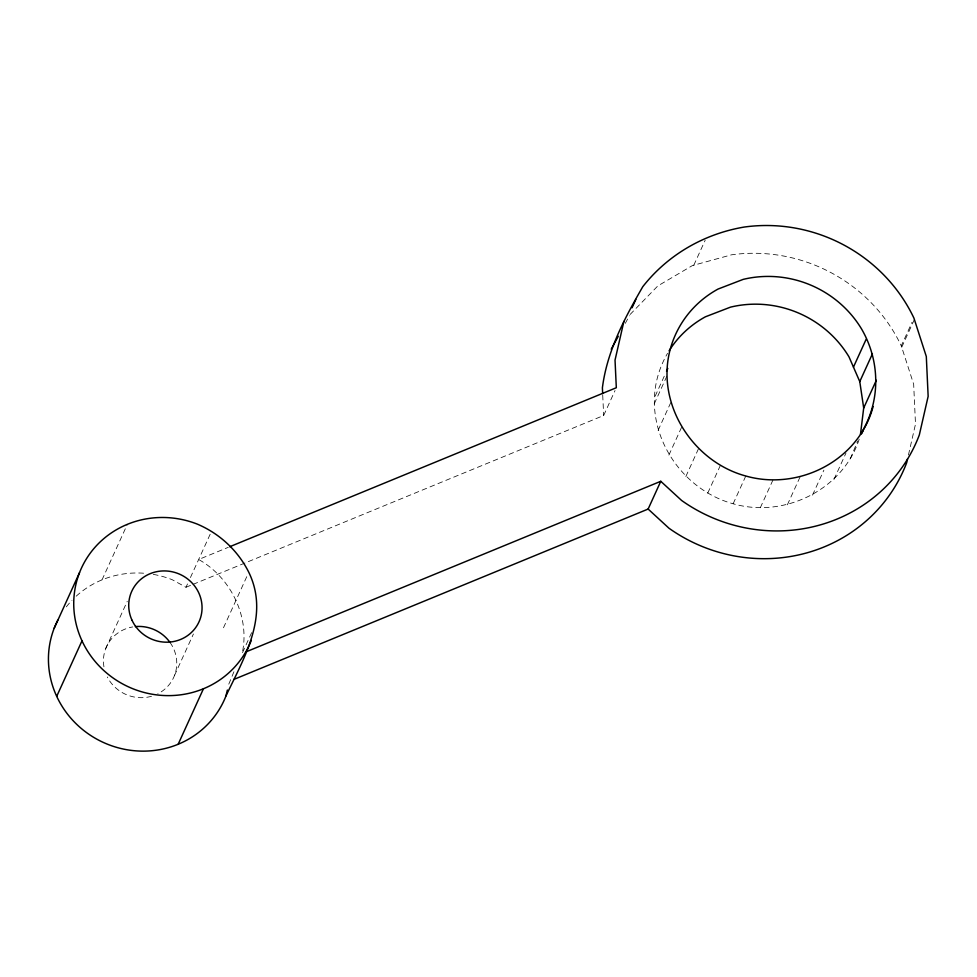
<?xml version="1.0" encoding="UTF-8"?>
<svg xmlns="http://www.w3.org/2000/svg" width="977" height="977" viewBox="0 0 977 977"><rect width="100%" height="100%" fill="white"/><g stroke="black" fill="none" stroke-linecap="round" stroke-linejoin="round"><path stroke-width="0.73" stroke-dasharray="4.88 3.66" d="M859.198 439.198C842.687 490.173 783.896 518.457 733.141 503.766C680.077 489.379 643.208 431.724 657.411 377.659A105.516 101.01 24.5 0 1 667.56 353.32M908.439 455.001L915.498 424.103L913.666 384.242L901.282 345.858L912.029 322.276M228.789 684.156L235.176 668.732M850.344 458.628L857.659 441.042M102.035 579.85L127.34 524.344M105.748 648.508L127.242 601.331M153.279 574.378A92.326 88.394 24.5 0 1 172.147 579.679L185.996 587.262L187.889 583.098M190.43 577.541L210.666 533.149M174.443 675.608L193.422 633.988M223.489 627.759L247.511 575.038M251.626 632.656L242.137 653.466C250.368 617.317 230.755 577.297 198.649 559.503L228.276 547.328M193.055 584.356L603.664 415.494L615.046 390.519M693.792 265.207L705.174 240.232M655.152 396.186L665.264 373.983M654.199 403.941L666.851 376.182M658.119 430.356L670.759 402.597M668.903 455.099L681.555 427.352M685.842 476.507L698.482 448.761M707.751 493.104L720.391 465.357M733.141 503.766L745.793 476.007M760.301 507.759L772.954 480M787.364 504.816L800.016 477.069M812.498 495.144L823.88 470.157M833.979 479.389L845.984 453.023M901.734 347.25L914.374 319.503M625.28 323.363L629.432 315.73M630.116 314.46L657.802 285.943L692.363 265.597L731.48 254.826A158.274 151.52 24.5 0 1 901.282 345.858M185.996 587.262L191.639 584.942M602.724 395.123L603.664 415.494M66.314 606.864A92.326 88.394 24.5 0 1 72.005 600.281M76.194 596.19A92.326 88.394 24.5 0 1 145.866 573.389M170.035 642.463A36.931 35.355 24.5 0 1 157.761 693.829M151.496 696.271A36.931 35.355 24.5 0 1 107.323 676.988M103.941 666.803A36.931 35.355 24.5 0 1 132.689 626.941"/><path stroke-width="1.47" d="M669.074 350.828A105.516 101.01 24.5 0 1 705.394 316.804L730.527 307.132A105.516 101.01 24.5 0 1 848.989 356.849L859.772 381.592L863.692 408.007L860.481 434.289C880.753 402.268 880.521 361.649 861.629 329.09A105.516 101.01 24.5 0 0 743.179 279.385L718.046 289.058A105.516 101.01 24.5 0 0 670.063 349.913C655.848 403.977 692.73 461.632 745.793 476.007C798.624 491.089 858.82 460.668 873.12 406.53M246.363 651.72L660.77 481.295L681.616 500.468A158.274 151.52 24.5 0 0 919.32 434.973L928.15 396.344L926.306 356.483L913.935 318.111A158.274 151.52 24.5 0 0 744.12 227.067C704.148 233.845 667.828 254.704 642.768 286.713C624.523 318.38 607.047 351.048 602.394 387.845L602.662 393.67M623.876 321.47L615.034 360.098L616.316 387.735L229.693 546.741M907.535 458.982L906.668 462.732A158.274 151.52 24.5 0 1 668.976 528.227L648.13 509.054L233.723 679.479M57.765 620.273A92.326 88.394 24.5 0 0 103.867 742.679A92.326 88.394 24.5 0 0 225.968 695.942L227.372 690.055M225.968 695.942C244.409 657.118 269.762 615.473 248.781 572.266C237.961 550.588 219.678 533.674 197.452 524.173A92.326 88.394 24.5 0 0 79.516 572.669L54.223 628.174M56.703 696.357L81.995 640.851M178.156 744.266L203.448 688.761M632.058 307.755L635.856 299.426M666.534 371.199L667.792 368.427M648.13 509.054L660.77 481.295M853.458 367.108L866.111 339.349M859.772 381.592L872.424 353.845M863.692 408.007L876.345 380.261M861.726 433.654L862.984 430.881M611.223 349.216L618.27 336.259M135.376 626.587A36.931 35.355 24.5 0 1 170.035 642.463M251.26 640.436A92.326 88.394 24.5 0 1 133.336 688.932A92.326 88.394 24.5 0 1 79.516 572.669M132.029 620.273A36.931 35.355 24.5 0 0 195.253 628.174A36.931 35.355 24.5 0 0 168.887 571.215A36.931 35.355 24.5 0 0 132.029 620.273"/></g></svg>
